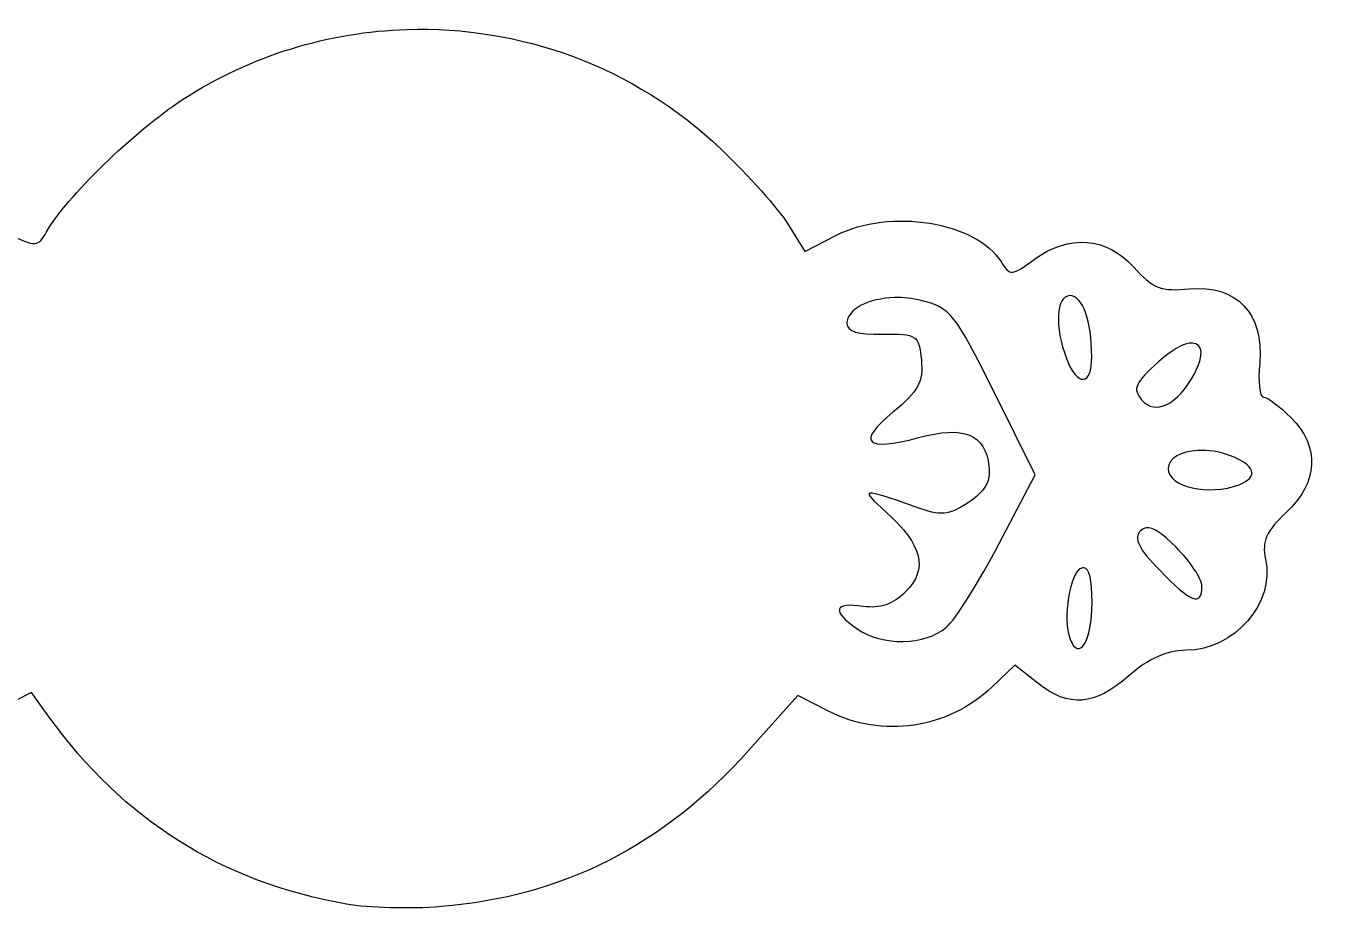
# Model space of a CAD drawing. Header units: centimetres. Extents: x -3.9 to 5.7, y -8.2 to 24.2.
# Drawn here: x -0.064 to 3.735, y -1.773 to 0.819 of the extents above; entities that cross this region are included whole.
import ezdxf

# ---------------------------------------------------------------- set-up
doc = ezdxf.new("R2010")
doc.units = ezdxf.units.CM
doc.header["$MEASUREMENT"] = 0
doc.layers.add('Layer 1', color=7, linetype='Continuous')

msp = doc.modelspace()

# ---------------------------------------------------------------- linework, layer by layer
at = {"layer": 'Layer 1', "color": 34, "lineweight": 25}
for points, knots in [([(1.05463, 0.80861), (0.82641, 0.80147), (0.59793, 0.73378), (0.39648, 0.60273), (0.39648, 0.60273), (0.2547, 0.5105), (0.05195, 0.31292), (-0.00288, 0.21495), (-0.00288, 0.21495), (-0.02816, 0.16978), (-0.0337, 0.16964), (-0.11698, 0.20916), (-0.11698, 0.20916), (-0.25532, 0.27481), (-0.40321, 0.26326), (-0.54197, 0.17526), (-0.54197, 0.17526), (-0.64708, 0.1086), (-0.66583, 0.10345), (-0.70155, 0.13475), (-0.70155, 0.13475), (-0.79639, 0.21785), (-0.93687, 0.19891), (-1.02649, 0.09093), (-1.02649, 0.09093), (-1.0458, 0.06766), (-1.09753, 0.05207), (-1.1563, 0.05207), (-1.1563, 0.05207), (-1.292, 0.05207), (-1.40657, -0.05931), (-1.39608, -0.18109), (-1.39608, -0.18109), (-1.39022, -0.24907), (-1.40448, -0.27972), (-1.46884, -0.33984), (-1.46884, -0.33984), (-1.57052, -0.43483), (-1.57296, -0.5218), (-1.47711, -0.61765), (-1.47711, -0.61765), (-1.42099, -0.67377), (-1.40644, -0.71006), (-1.40848, -0.78798), (-1.40848, -0.78798), (-1.41202, -0.92325), (-1.32756, -1.01453), (-1.19847, -1.01453), (-1.19847, -1.01453), (-1.12823, -1.01453), (-1.08767, -1.03273), (-1.03145, -1.08894), (-1.03145, -1.08894), (-0.94519, -1.1752), (-0.87332, -1.18233), (-0.76356, -1.1154), (-0.76356, -1.1154), (-0.68586, -1.06802), (-0.68478, -1.06789), (-0.63954, -1.11788), (-0.63954, -1.11788), (-0.52429, -1.24523), (-0.31651, -1.2743), (-0.14593, -1.18733), (-0.14593, -1.18733), (-0.14593, -1.18733), (-0.04754, -1.13772), (-0.04754, -1.13772), (-0.04754, -1.13772), (-0.04754, -1.13772), (0.00207, -1.20635), (0.00207, -1.20635), (0.00207, -1.20635), (0.22341, -1.51277), (0.50994, -1.69345), (0.87685, -1.75867), (0.87685, -1.75867), (0.94147, -1.77016), (1.06621, -1.77336), (1.15466, -1.76611), (1.15466, -1.76611), (1.5124, -1.73679), (1.80835, -1.58677), (2.05838, -1.30722), (2.05838, -1.30722), (2.05838, -1.30722), (2.20225, -1.14599), (2.20225, -1.14599), (2.20225, -1.14599), (2.20225, -1.14599), (2.29155, -1.19229), (2.29155, -1.19229), (2.29155, -1.19229), (2.45004, -1.27309), (2.64287, -1.2443), (2.77193, -1.12118), (2.77193, -1.12118), (2.77193, -1.12118), (2.8389, -1.05751), (2.8389, -1.05751), (2.8389, -1.05751), (2.8389, -1.05751), (2.90587, -1.11043), (2.90587, -1.11043), (2.90587, -1.11043), (2.9977, -1.18266), (3.07291, -1.17675), (3.17293, -1.08893), (3.17293, -1.08893), (3.23068, -1.03823), (3.28468, -1.01406), (3.3416, -1.01369), (3.3416, -1.01369), (3.48317, -1.01276), (3.60279, -0.87493), (3.57476, -0.7458), (3.57476, -0.7458), (3.5633, -0.69302), (3.57594, -0.66497), (3.63512, -0.60937), (3.63512, -0.60937), (3.72942, -0.52078), (3.73474, -0.41629), (3.64918, -0.33073), (3.64918, -0.33073), (3.6157, -0.29724), (3.57937, -0.27037), (3.56815, -0.27037), (3.56815, -0.27037), (3.55693, -0.27037), (3.55211, -0.22498), (3.5574, -0.1695), (3.5574, -0.1695), (3.5711, -0.02585), (3.48921, 0.06025), (3.35152, 0.04713), (3.35152, 0.04713), (3.2682, 0.03919), (3.24367, 0.04828), (3.18781, 0.1108), (3.18781, 0.1108), (3.10815, 0.19995), (2.99705, 0.20849), (2.89511, 0.13312), (2.89511, 0.13312), (2.83001, 0.08499), (2.82456, 0.08507), (2.7992, 0.12568), (2.7992, 0.12568), (2.72514, 0.24426), (2.47246, 0.28509), (2.31385, 0.20423), (2.31385, 0.20423), (2.31385, 0.20423), (2.22207, 0.1571), (2.22207, 0.1571), (2.22207, 0.1571), (2.22207, 0.1571), (2.17329, 0.23648), (2.17329, 0.23648), (2.17329, 0.23648), (2.14626, 0.28021), (2.05734, 0.38018), (1.97568, 0.45807), (1.97568, 0.45807), (1.7223, 0.69975), (1.38815, 0.81907), (1.0546, 0.80864), (1.0546, 0.80864), (1.0546, 0.80864), (1.05463, 0.80861), (1.05463, 0.80861)], [0, 0, 0, 0, 0.0227273, 0.0227273, 0.0227273, 0.0227273, 0.0454545, 0.0454545, 0.0454545, 0.0454545, 0.0681818, 0.0681818, 0.0681818, 0.0681818, 0.0909091, 0.0909091, 0.0909091, 0.0909091, 0.1136364, 0.1136364, 0.1136364, 0.1136364, 0.1363636, 0.1363636, 0.1363636, 0.1363636, 0.1590909, 0.1590909, 0.1590909, 0.1590909, 0.1818182, 0.1818182, 0.1818182, 0.1818182, 0.2045455, 0.2045455, 0.2045455, 0.2045455, 0.2272727, 0.2272727, 0.2272727, 0.2272727, 0.25, 0.25, 0.25, 0.25, 0.2727273, 0.2727273, 0.2727273, 0.2727273, 0.2954545, 0.2954545, 0.2954545, 0.2954545, 0.3181818, 0.3181818, 0.3181818, 0.3181818, 0.3409091, 0.3409091, 0.3409091, 0.3409091, 0.3636364, 0.3636364, 0.3636364, 0.3636364, 0.3863636, 0.3863636, 0.3863636, 0.3863636, 0.4090909, 0.4090909, 0.4090909, 0.4090909, 0.4318182, 0.4318182, 0.4318182, 0.4318182, 0.4545455, 0.4545455, 0.4545455, 0.4545455, 0.4772727, 0.4772727, 0.4772727, 0.4772727, 0.5, 0.5, 0.5, 0.5, 0.5227273, 0.5227273, 0.5227273, 0.5227273, 0.5454545, 0.5454545, 0.5454545, 0.5454545, 0.5681818, 0.5681818, 0.5681818, 0.5681818, 0.5909091, 0.5909091, 0.5909091, 0.5909091, 0.6136364, 0.6136364, 0.6136364, 0.6136364, 0.6363636, 0.6363636, 0.6363636, 0.6363636, 0.6590909, 0.6590909, 0.6590909, 0.6590909, 0.6818182, 0.6818182, 0.6818182, 0.6818182, 0.7045455, 0.7045455, 0.7045455, 0.7045455, 0.7272727, 0.7272727, 0.7272727, 0.7272727, 0.75, 0.75, 0.75, 0.75, 0.7727273, 0.7727273, 0.7727273, 0.7727273, 0.7954545, 0.7954545, 0.7954545, 0.7954545, 0.8181818, 0.8181818, 0.8181818, 0.8181818, 0.8409091, 0.8409091, 0.8409091, 0.8409091, 0.8636364, 0.8636364, 0.8636364, 0.8636364, 0.8863636, 0.8863636, 0.8863636, 0.8863636, 0.9090909, 0.9090909, 0.9090909, 0.9090909, 0.9318182, 0.9318182, 0.9318182, 0.9318182, 0.9545455, 0.9545455, 0.9545455, 0.9545455, 1, 1, 1, 1]), ([(2.48586, 0.02147), (2.51108, 0.02215), (2.53786, 0.01955), (2.56358, 0.0132), (2.56358, 0.0132), (2.64978, -0.0081), (2.66391, -0.02591), (2.7769, -0.25386), (2.7769, -0.25386), (2.7769, -0.25386), (2.89844, -0.4986), (2.89844, -0.4986), (2.89844, -0.4986), (2.89844, -0.4986), (2.79261, -0.70034), (2.79261, -0.70034), (2.79261, -0.70034), (2.73458, -0.81144), (2.66518, -0.92203), (2.63799, -0.94591), (2.63799, -0.94591), (2.57672, -0.9997), (2.44917, -1.0022), (2.37589, -0.95087), (2.37589, -0.95087), (2.30024, -0.89788), (2.30734, -0.87211), (2.39325, -0.88472), (2.39325, -0.88472), (2.44376, -0.89213), (2.48067, -0.87916), (2.5181, -0.84173), (2.5181, -0.84173), (2.58512, -0.77471), (2.56796, -0.70475), (2.46105, -0.60857), (2.46105, -0.60857), (2.38153, -0.53702), (2.38857, -0.53647), (2.54621, -0.59286), (2.54621, -0.59286), (2.62368, -0.62058), (2.64339, -0.61835), (2.70248, -0.57963), (2.70248, -0.57963), (2.75153, -0.54749), (2.76827, -0.51876), (2.76284, -0.4738), (2.76284, -0.4738), (2.75131, -0.37835), (2.69032, -0.35357), (2.55613, -0.38946), (2.55613, -0.38946), (2.4003, -0.43114), (2.37325, -0.40362), (2.48172, -0.31422), (2.48172, -0.31422), (2.55592, -0.25306), (2.57061, -0.22587), (2.5644, -0.16208), (2.5644, -0.16208), (2.5572, -0.088), (2.55164, -0.08397), (2.45113, -0.08601), (2.45113, -0.08601), (2.37782, -0.0875), (2.34612, -0.07801), (2.34612, -0.05459), (2.34612, -0.05459), (2.34612, -0.01147), (2.41019, 0.01944), (2.48585, 0.02148), (2.48585, 0.02148), (2.48585, 0.02148), (2.48586, 0.02147), (2.48586, 0.02147)], [0, 0, 0, 0, 0.05, 0.05, 0.05, 0.05, 0.1, 0.1, 0.1, 0.1, 0.15, 0.15, 0.15, 0.15, 0.2, 0.2, 0.2, 0.2, 0.25, 0.25, 0.25, 0.25, 0.3, 0.3, 0.3, 0.3, 0.35, 0.35, 0.35, 0.35, 0.4, 0.4, 0.4, 0.4, 0.45, 0.45, 0.45, 0.45, 0.5, 0.5, 0.5, 0.5, 0.55, 0.55, 0.55, 0.55, 0.6, 0.6, 0.6, 0.6, 0.65, 0.65, 0.65, 0.65, 0.7, 0.7, 0.7, 0.7, 0.75, 0.75, 0.75, 0.75, 0.8, 0.8, 0.8, 0.8, 0.85, 0.85, 0.85, 0.85, 0.9, 0.9, 0.9, 0.9, 1, 1, 1, 1]), ([(3.00014, 0.02726), (3.03775, 0.02726), (3.0641, -0.04595), (3.06463, -0.15216), (3.06463, -0.15216), (3.06506, -0.23803), (3.02213, -0.24106), (2.99022, -0.15712), (2.99022, -0.15712), (2.95512, -0.06479), (2.95997, 0.02726), (3.00014, 0.02726)], [0, 0, 0, 0, 0.25, 0.25, 0.25, 0.25, 0.5, 0.5, 0.5, 0.5, 1, 1, 1, 1]), ([(3.35154, -0.11247), (3.35471, -0.11204), (3.35785, -0.11231), (3.36064, -0.11247), (3.36064, -0.11247), (3.38925, -0.11409), (3.39584, -0.1461), (3.3656, -0.20259), (3.3656, -0.20259), (3.31746, -0.29255), (3.25011, -0.32581), (3.21098, -0.27866), (3.21098, -0.27866), (3.1835, -0.24555), (3.19111, -0.22903), (3.26142, -0.16621), (3.26142, -0.16621), (3.29813, -0.13341), (3.32936, -0.11549), (3.35154, -0.11247)], [0, 0, 0, 0, 0.1666667, 0.1666667, 0.1666667, 0.1666667, 0.3333333, 0.3333333, 0.3333333, 0.3333333, 0.5, 0.5, 0.5, 0.5, 0.6666667, 0.6666667, 0.6666667, 0.6666667, 1, 1, 1, 1]), ([(3.37635, -0.42749), (3.40575, -0.42585), (3.43849, -0.42996), (3.46895, -0.44155), (3.46895, -0.44155), (3.5444, -0.47024), (3.55585, -0.50498), (3.49706, -0.52754), (3.49706, -0.52754), (3.40815, -0.56166), (3.2887, -0.53437), (3.2887, -0.47958), (3.2887, -0.47958), (3.2887, -0.44972), (3.32734, -0.43022), (3.37634, -0.42749), (3.37634, -0.42749), (3.37634, -0.42749), (3.37635, -0.42749), (3.37635, -0.42749)], [0, 0, 0, 0, 0.1666667, 0.1666667, 0.1666667, 0.1666667, 0.3333333, 0.3333333, 0.3333333, 0.3333333, 0.5, 0.5, 0.5, 0.5, 0.6666667, 0.6666667, 0.6666667, 0.6666667, 1, 1, 1, 1]), ([(3.22504, -0.65404), (3.244, -0.65122), (3.26933, -0.66856), (3.31186, -0.71109), (3.31186, -0.71109), (3.35363, -0.75286), (3.38793, -0.8045), (3.38793, -0.82602), (3.38793, -0.82602), (3.38793, -0.88572), (3.35619, -0.8741), (3.26391, -0.77889), (3.26391, -0.77889), (3.20104, -0.71403), (3.18663, -0.68419), (3.20769, -0.66313), (3.20769, -0.66313), (3.21295, -0.65787), (3.21873, -0.65498), (3.22505, -0.65403), (3.22505, -0.65403), (3.22505, -0.65403), (3.22504, -0.65404), (3.22504, -0.65404)], [0, 0, 0, 0, 0.1428571, 0.1428571, 0.1428571, 0.1428571, 0.2857143, 0.2857143, 0.2857143, 0.2857143, 0.4285714, 0.4285714, 0.4285714, 0.4285714, 0.5714286, 0.5714286, 0.5714286, 0.5714286, 0.7142857, 0.7142857, 0.7142857, 0.7142857, 1, 1, 1, 1]), ([(3.04148, -0.77145), (3.05781, -0.77359), (3.06546, -0.80514), (3.06546, -0.87398), (3.06546, -0.87398), (3.06546, -0.98633), (3.02725, -1.04913), (3.00097, -0.98064), (3.00097, -0.98064), (2.97836, -0.92173), (3.0004, -0.78332), (3.03404, -0.77228), (3.03404, -0.77228), (3.03676, -0.77139), (3.03915, -0.77115), (3.04148, -0.77145)], [0, 0, 0, 0, 0.2, 0.2, 0.2, 0.2, 0.4, 0.4, 0.4, 0.4, 0.6, 0.6, 0.6, 0.6, 1, 1, 1, 1])]:
    msp.add_open_spline(points, degree=3, knots=knots, dxfattribs=at)

doc.saveas('drawing.dxf')
